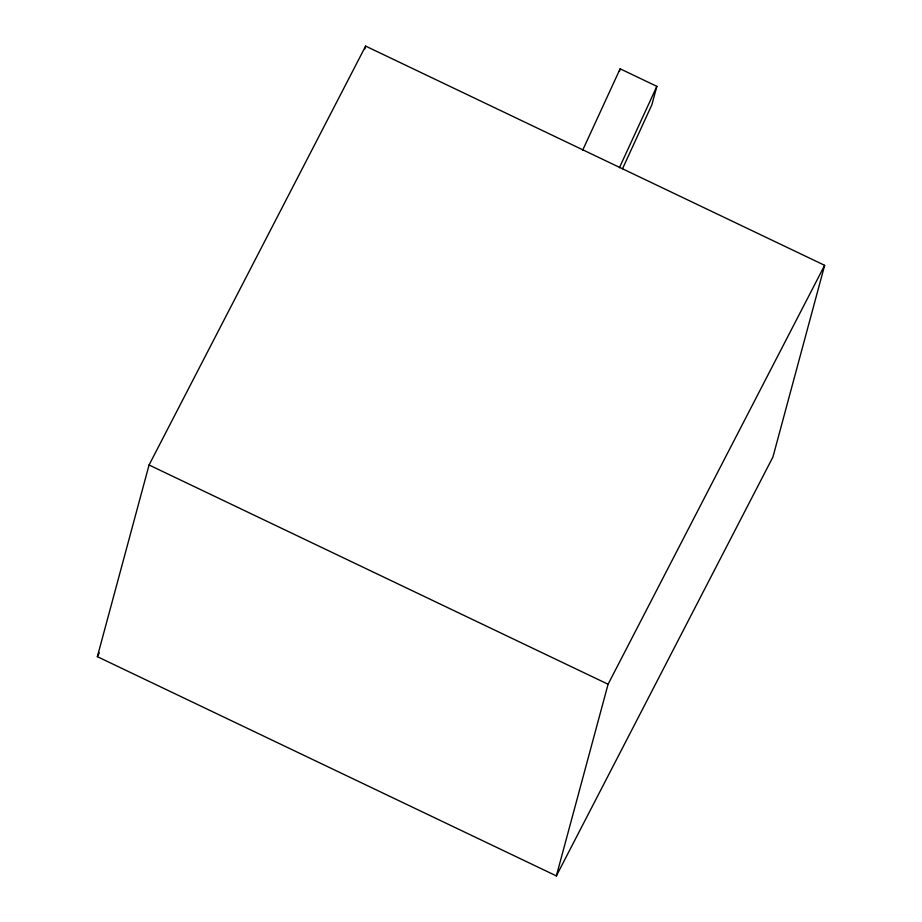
<?xml version="1.0" encoding="UTF-8"?>
<svg xmlns="http://www.w3.org/2000/svg" width="922" height="922" viewBox="0 0 922 922"><rect width="100%" height="100%" fill="white"/><g stroke="black" fill="none" stroke-linecap="round" stroke-linejoin="round"><path stroke-width="1.38" d="M97.352 656.671L149.064 464.999L365.631 46.1L824.648 265.329L772.936 457.001L556.369 875.9L97.352 656.671L99.322 652.834M364.882 48.878L365.631 46.1M556.369 875.9L608.082 684.239L824.648 265.329M619.423 71.455L620.137 68.804L656.856 86.345L651.819 104.889L622.546 168.691M582.692 150.182L620.137 68.804M619.411 167.723L656.856 86.345M149.064 464.999L608.082 684.239"/></g></svg>
